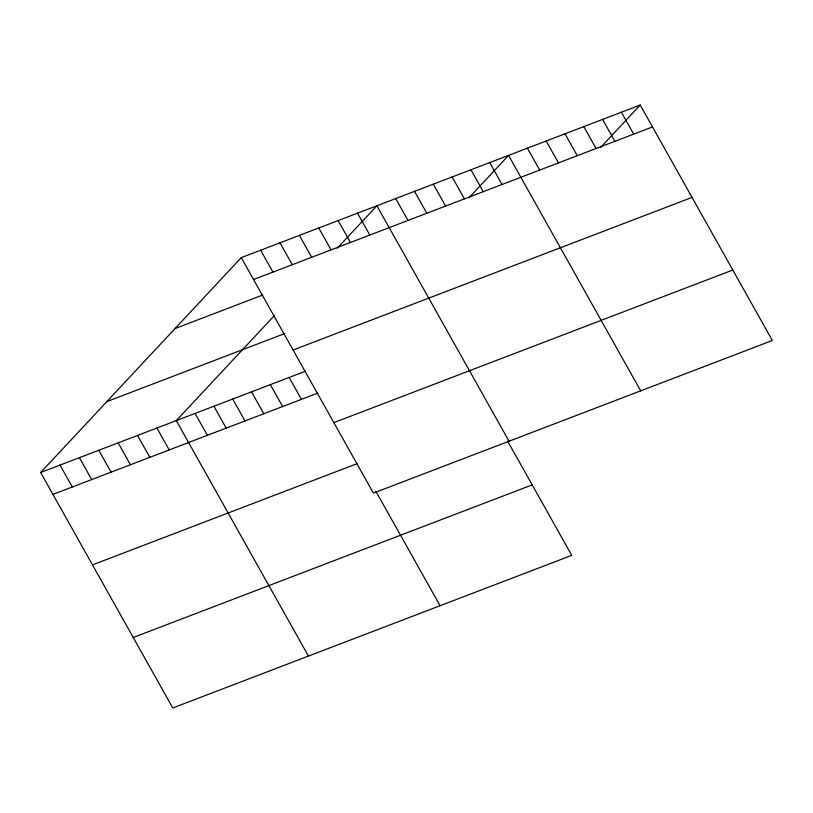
<?xml version="1.0" encoding="UTF-8"?>
<svg xmlns="http://www.w3.org/2000/svg" width="813" height="813" viewBox="0 0 813 813"><rect width="100%" height="100%" fill="white"/><g stroke="black" fill="none" stroke-linecap="round" stroke-linejoin="round"><path stroke-width="1.22" d="M507.617 441.103L571.742 555.36L172.783 707.971L40.65 472.505L241.258 257.64L640.217 105.029L772.35 340.495L373.391 493.095L241.258 257.64M274.164 315.8L176.299 420.626L308.432 656.081M337.354 248.107L376.907 205.75L509.04 441.205M469.01 197.752L508.562 155.395L640.695 390.85M600.665 147.397L640.217 105.029M253.544 279.53L652.504 126.93M175.059 328.543L262.833 294.977M106.849 401.602L284.814 333.533M293.097 350.007L692.056 197.407M40.65 472.505L305.597 371.165M52.936 494.406L317.883 393.055M333.848 422.618L732.798 270.018M92.489 564.883L357.435 463.532M133.23 637.494L532.19 484.883M621.406 112.224L633.693 134.125M602.606 119.42L614.892 141.32M583.795 126.615L596.081 148.515M564.984 133.81L577.271 155.7M546.173 141.005L558.46 162.895M527.373 148.2L539.659 170.09M489.751 162.59L502.038 184.48M470.951 169.785L483.237 191.675M452.14 176.98L464.426 198.87M433.329 184.165L445.615 206.065M414.518 191.36L426.805 213.26M395.718 198.555L408.004 220.455M357.527 213.169L369.813 235.059M338.147 220.577L350.433 242.467M318.777 227.986L331.064 249.886M299.397 235.404L311.684 257.294M280.018 242.813L292.304 264.703M260.638 250.221L272.924 272.121M375.962 491.469L440.087 605.726M289.143 377.456L301.43 399.356M270.333 384.651L282.619 406.551M251.522 391.846L263.808 413.746M232.721 399.041L245.008 420.931M213.91 406.236L226.197 428.126M195.1 413.431L207.386 435.321M156.919 428.034L169.206 449.935M137.539 435.453L149.826 457.343M118.159 442.861L130.446 464.751M98.78 450.27L111.066 472.17M79.41 457.689L91.696 479.579M60.03 465.097L72.316 486.987"/></g></svg>
